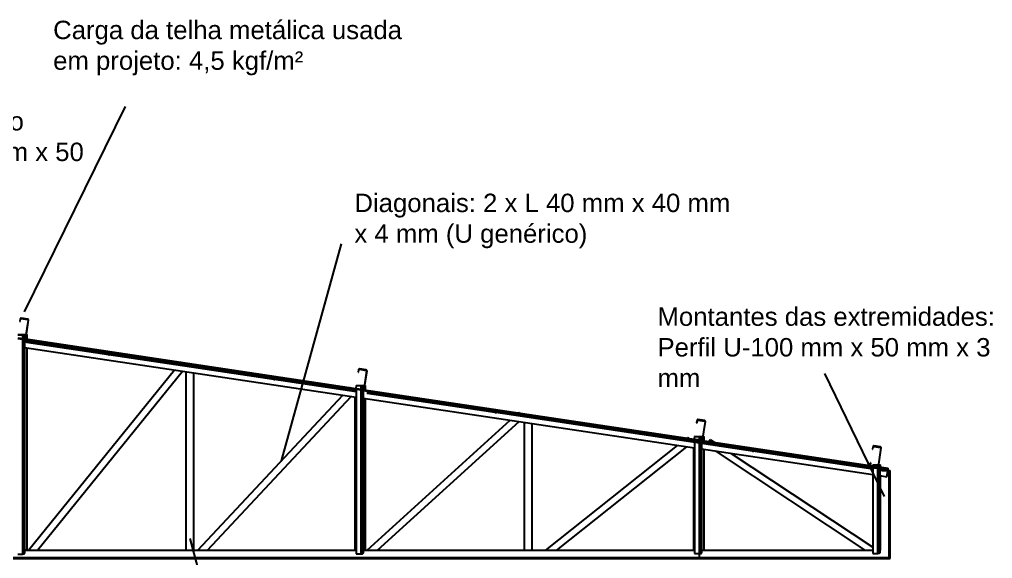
# Model space of a CAD drawing. Header units: millimetres. Extents: x 357 to 945, y 547 to 720.
# Drawn here: x 694.23 to 699.91, y 657.58 to 660.73 of the extents above; entities that cross this region are included whole.
import ezdxf

# ---------------------------------------------------------------- set-up
doc = ezdxf.new("R2010")
doc.units = ezdxf.units.MM
doc.layers.add('LCL-TEXTO4', color=4, linetype='Continuous')
doc.layers.add('PLANTA-VIS', color=7, linetype='Continuous')
doc.styles.add('ROMANS', font='arial.ttf')

msp = doc.modelspace()

# ---------------------------------------------------------------- linework, layer by layer
for p, q in [((694.84755, 660.22383), (694.25743, 659.02506)), ((696.10773, 659.42163), (695.75789, 658.15397)), ((699.27888, 657.94578), (698.92888, 658.66552)), ((695.40806, 657.0198), (695.22726, 657.70149))]:
    msp.add_line(p, q)
at = {"layer": 'PLANTA-VIS', "extrusion": (0, 1, 0)}
for p, q in [((694.23382, 658.98362), (694.23158, 658.96879)), ((694.23158, 658.96879), (694.23405, 658.96842)), ((694.23448, 658.98546), (694.23382, 658.98362)), ((694.23405, 658.96842), (694.23629, 658.98325)), ((694.23579, 658.9869), (694.23448, 658.98546)), ((694.23756, 658.98773), (694.23579, 658.9869)), ((694.23629, 658.98325), (694.23662, 658.98417)), ((694.23662, 658.98417), (694.23728, 658.98489)), ((694.23728, 658.98489), (694.23816, 658.9853)), ((694.23951, 658.98782), (694.23756, 658.98773)), ((694.23816, 658.9853), (694.23913, 658.98535)), ((694.23913, 658.98535), (694.27869, 658.97939)), ((694.27906, 658.98186), (694.23951, 658.98782)), ((694.28079, 658.97654), (694.2644, 658.86777)), ((694.26687, 658.8674), (694.28326, 658.97617)), ((694.27869, 658.97939), (694.27961, 658.97906)), ((694.2809, 658.9812), (694.27906, 658.98186)), ((694.27961, 658.97906), (694.28033, 658.9784)), ((694.28033, 658.9784), (694.28074, 658.97752)), ((694.28074, 658.97752), (694.28079, 658.97654)), ((694.28234, 658.97989), (694.2809, 658.9812)), ((694.28317, 658.97812), (694.28234, 658.97989)), ((694.28326, 658.97617), (694.28317, 658.97812)), ((694.22024, 658.89221), (694.24724, 658.89221)), ((694.24724, 658.89221), (694.25222, 658.89191)), ((694.24763, 658.89219), (694.24802, 658.89221)), ((694.24802, 658.89221), (694.26809, 658.89221)), ((694.24802, 658.89217), (694.24802, 658.89221)), ((694.25222, 658.89191), (694.25644, 658.89106)), ((694.25644, 658.89106), (694.25925, 658.88978)), ((694.27061, 658.89221), (694.27502, 658.89221)), ((694.27502, 658.86508), (694.27502, 658.89221)), ((694.22024, 658.8907), (694.24724, 658.8907)), ((694.22162, 658.86916), (694.26118, 658.8632)), ((694.26155, 658.86567), (694.222, 658.87163)), ((694.23574, 658.86956), (694.24724, 658.86956)), ((694.24576, 658.86805), (694.24724, 658.86805)), ((694.24724, 658.8907), (694.24724, 658.86956)), ((694.24724, 658.8907), (694.25031, 658.89051)), ((694.24724, 658.86956), (694.25031, 658.86975)), ((694.24724, 658.86805), (694.25222, 658.86835)), ((694.24724, 658.86805), (694.24724, 658.86783)), ((694.24724, 658.8653), (694.24724, 657.61055)), ((694.25031, 658.89051), (694.2529, 658.88999)), ((694.25031, 658.89051), (694.25031, 658.86975)), ((694.25031, 658.86975), (694.2529, 658.87027)), ((694.25222, 658.86835), (694.25644, 658.8692)), ((694.25222, 658.86835), (694.25222, 658.86708)), ((694.25222, 658.86455), (694.25222, 657.61085)), ((694.2529, 658.88999), (694.25464, 658.88921)), ((694.2529, 658.88999), (694.2529, 658.87027)), ((694.2529, 658.87027), (694.25464, 658.87105)), ((694.25464, 658.88921), (694.25524, 658.88828)), ((694.25464, 658.88921), (694.25464, 658.87105)), ((694.25464, 658.87105), (694.25524, 658.87198)), ((694.25524, 658.87198), (694.25524, 658.88828)), ((694.25644, 658.8692), (694.25925, 658.87048)), ((694.25644, 658.8692), (694.25644, 658.86644)), ((694.25644, 658.86392), (694.25644, 657.6117)), ((694.25925, 658.88978), (694.26024, 658.88828)), ((694.25925, 658.87048), (694.26024, 658.87198)), ((694.25925, 658.87048), (694.25925, 658.86602)), ((694.25925, 658.8635), (694.25925, 657.61298)), ((694.26024, 658.87198), (694.26024, 658.88828)), ((694.26024, 658.87198), (694.26024, 658.86587)), ((694.26024, 658.86729), (694.26395, 658.86674)), ((694.26024, 658.86683), (694.26359, 658.86633)), ((694.26024, 658.86335), (694.26024, 657.61448)), ((694.26024, 658.86123), (696.19524, 658.57098)), ((694.26118, 658.8632), (694.26313, 658.86329)), ((694.26253, 658.86572), (694.26155, 658.86567)), ((694.26222, 658.86325), (696.19524, 658.5733)), ((694.26341, 658.86613), (694.26253, 658.86572)), ((694.26313, 658.86329), (694.26489, 658.86412)), ((694.26406, 658.86686), (694.26341, 658.86613)), ((694.2644, 658.86777), (694.26406, 658.86686)), ((694.26489, 658.86412), (694.26621, 658.86556)), ((694.26545, 658.86473), (696.19302, 658.5756)), ((694.26621, 658.86556), (694.26687, 658.8674)), ((694.26634, 658.86592), (696.19251, 658.57699)), ((694.2665, 658.86635), (696.19249, 658.57746)), ((694.74763, 658.7795), (694.26793, 658.85145)), ((694.74768, 658.7801), (694.26797, 658.85205)), ((694.74768, 658.7789), (694.26797, 658.85086)), ((694.7478, 658.78068), (694.2681, 658.85264)), ((694.7478, 658.77831), (694.2681, 658.85026)), ((694.74801, 658.78124), (694.26831, 658.8532)), ((694.74801, 658.77773), (694.26831, 658.84969)), ((694.7483, 658.78178), (694.26859, 658.85373)), ((694.7483, 658.77718), (694.26859, 658.84913)), ((694.74866, 658.78227), (694.26895, 658.85423)), ((694.74866, 658.77666), (694.26895, 658.84862)), ((694.74908, 658.78272), (694.26938, 658.85468)), ((694.74908, 658.77619), (694.26938, 658.84814)), ((694.74957, 658.78312), (694.26987, 658.85507)), ((694.74957, 658.77576), (694.26987, 658.84772)), ((694.75012, 658.78345), (694.27041, 658.85541)), ((694.75012, 658.77539), (694.27041, 658.84735)), ((694.75071, 658.78372), (694.271, 658.85568)), ((694.75071, 658.77508), (694.271, 658.84704)), ((694.75133, 658.78392), (694.27163, 658.85588)), ((694.75133, 658.77484), (694.27163, 658.8468)), ((694.75198, 658.78405), (694.27228, 658.85601)), ((694.75198, 658.77467), (694.27228, 658.84663)), ((694.75265, 658.78411), (694.27295, 658.85606)), ((694.75332, 658.78409), (694.27362, 658.85604)), ((694.75399, 658.78399), (694.27429, 658.85595)), ((694.26024, 658.81673), (696.19524, 658.52648)), ((694.27502, 657.63471), (694.27502, 658.81451)), ((694.74768, 658.7801), (694.74763, 658.7795)), ((694.74763, 658.7795), (694.74768, 658.7789)), ((694.7478, 658.78068), (694.74768, 658.7801)), ((694.74768, 658.7789), (694.7478, 658.77831)), ((694.74801, 658.78124), (694.7478, 658.78068)), ((694.7478, 658.77831), (694.74801, 658.77773)), ((694.7483, 658.78178), (694.74801, 658.78124)), ((694.74801, 658.77773), (694.7483, 658.77718)), ((694.74866, 658.78227), (694.7483, 658.78178)), ((694.74908, 658.78272), (694.74866, 658.78227)), ((694.74957, 658.78312), (694.74908, 658.78272)), ((694.75012, 658.78345), (694.74957, 658.78312)), ((694.75071, 658.78372), (694.75012, 658.78345)), ((694.75133, 658.78392), (694.75071, 658.78372)), ((694.75198, 658.78405), (694.75133, 658.78392)), ((694.75265, 658.78411), (694.75198, 658.78405)), ((694.75332, 658.78409), (694.75265, 658.78411)), ((694.75399, 658.78399), (694.75332, 658.78409)), ((694.75464, 658.78382), (694.75399, 658.78399)), ((695.23614, 658.71167), (694.75399, 658.78399)), ((694.75526, 658.78358), (694.75464, 658.78382)), ((695.23584, 658.71164), (694.75464, 658.78382)), ((694.75585, 658.78327), (694.75526, 658.78358)), ((695.23582, 658.7115), (694.75526, 658.78358)), ((694.7564, 658.7829), (694.75585, 658.78327)), ((695.23578, 658.71128), (694.75585, 658.78327)), ((694.75689, 658.78248), (694.7564, 658.7829)), ((695.23574, 658.711), (694.7564, 658.7829)), ((694.75732, 658.782), (694.75689, 658.78248)), ((695.23568, 658.71066), (694.75689, 658.78248)), ((694.75768, 658.78149), (694.75732, 658.782)), ((695.23562, 658.71026), (694.75732, 658.782)), ((694.75796, 658.78093), (694.75768, 658.78149)), ((695.23556, 658.7098), (694.75768, 658.78149)), ((694.75768, 658.77689), (694.75796, 658.77742)), ((694.75817, 658.78036), (694.75796, 658.78093)), ((695.23548, 658.70931), (694.75796, 658.78093)), ((694.75796, 658.77742), (694.75817, 658.77798)), ((695.23497, 658.70587), (694.75796, 658.77742)), ((694.7583, 658.77976), (694.75817, 658.78036)), ((695.2354, 658.70877), (694.75817, 658.78036)), ((694.75817, 658.77798), (694.7583, 658.77857)), ((695.23505, 658.70645), (694.75817, 658.77798)), ((694.75834, 658.77916), (694.7583, 658.77976)), ((695.23532, 658.70821), (694.7583, 658.77976)), ((694.7583, 658.77857), (694.75834, 658.77916)), ((695.23514, 658.70704), (694.7583, 658.77857)), ((695.23523, 658.70763), (694.75834, 658.77916)), ((694.7483, 658.77718), (694.74866, 658.77666)), ((694.74866, 658.77666), (694.74908, 658.77619)), ((694.74908, 658.77619), (694.74957, 658.77576)), ((694.74957, 658.77576), (694.75012, 658.77539)), ((694.75012, 658.77539), (694.75071, 658.77508)), ((694.75071, 658.77508), (694.75133, 658.77484)), ((694.75133, 658.77484), (694.75198, 658.77467)), ((695.23413, 658.70235), (694.75198, 658.77467)), ((694.75198, 658.77467), (694.75265, 658.77458)), ((695.23445, 658.70231), (694.75265, 658.77458)), ((694.75265, 658.77458), (694.75332, 658.77456)), ((694.75332, 658.77456), (694.75399, 658.77461)), ((695.23445, 658.70239), (694.75332, 658.77456)), ((694.75399, 658.77461), (694.75464, 658.77474)), ((695.23447, 658.70254), (694.75399, 658.77461)), ((694.75464, 658.77474), (694.75526, 658.77494)), ((695.2345, 658.70276), (694.75464, 658.77474)), ((694.75526, 658.77494), (694.75585, 658.77521)), ((695.23454, 658.70305), (694.75526, 658.77494)), ((694.75585, 658.77521), (694.7564, 658.77555)), ((695.2346, 658.7034), (694.75585, 658.77521)), ((694.7564, 658.77555), (694.75689, 658.77594)), ((695.23466, 658.70381), (694.7564, 658.77555)), ((694.75689, 658.77594), (694.75732, 658.77639)), ((695.23473, 658.70427), (694.75689, 658.77594)), ((694.75732, 658.77639), (694.75768, 658.77689)), ((695.2348, 658.70477), (694.75732, 658.77639)), ((695.23488, 658.70531), (694.75768, 658.77689)), ((695.17174, 658.73057), (695.17225, 658.7312)), ((695.17225, 658.7312), (695.17334, 658.73033)), ((695.17225, 658.7312), (695.17334, 658.73033)), ((694.28397, 657.63374), (695.13524, 658.68548)), ((694.33544, 657.63374), (695.18114, 658.6786)), ((695.20243, 657.63374), (695.20243, 658.6754)), ((695.71628, 658.63003), (695.23413, 658.70235)), ((695.71563, 658.6302), (695.23442, 658.70238)), ((695.715, 658.63044), (695.23445, 658.70252)), ((695.71441, 658.63075), (695.23449, 658.70274)), ((695.71387, 658.63112), (695.23453, 658.70302)), ((695.71338, 658.63154), (695.23458, 658.70336)), ((695.71295, 658.63202), (695.23464, 658.70376)), ((695.71259, 658.63253), (695.23471, 658.70422)), ((695.71231, 658.63309), (695.23479, 658.70471)), ((695.7121, 658.63366), (695.23487, 658.70525)), ((695.71197, 658.63426), (695.23495, 658.70581)), ((695.71193, 658.63485), (695.23504, 658.70639)), ((695.71197, 658.63545), (695.23513, 658.70698)), ((695.7121, 658.63604), (695.23522, 658.70757)), ((695.71231, 658.6366), (695.2353, 658.70815)), ((695.71259, 658.63713), (695.23539, 658.70871)), ((695.71295, 658.63763), (695.23547, 658.70925)), ((695.71338, 658.63808), (695.23554, 658.70975)), ((695.71387, 658.63847), (695.23561, 658.71021)), ((695.71441, 658.63881), (695.23567, 658.71062)), ((695.715, 658.63908), (695.23572, 658.71097)), ((695.71563, 658.63928), (695.23577, 658.71126)), ((695.71628, 658.63941), (695.2358, 658.71148)), ((695.71762, 658.63944), (695.23582, 658.71171)), ((695.71695, 658.63946), (695.23582, 658.71163)), ((695.71829, 658.63935), (695.23614, 658.71167)), ((695.24743, 657.63374), (695.24743, 658.66865)), ((696.20882, 658.68737), (696.20658, 658.67254)), ((696.20658, 658.67254), (696.20905, 658.67217)), ((696.20948, 658.68921), (696.20882, 658.68737)), ((696.20905, 658.67217), (696.21129, 658.687)), ((696.21079, 658.69065), (696.20948, 658.68921)), ((696.21256, 658.69148), (696.21079, 658.69065)), ((696.21129, 658.687), (696.21162, 658.68792)), ((696.21162, 658.68792), (696.21228, 658.68864)), ((696.21228, 658.68864), (696.21316, 658.68905)), ((696.21451, 658.69157), (696.21256, 658.69148)), ((696.21316, 658.68905), (696.21413, 658.6891)), ((696.21413, 658.6891), (696.25369, 658.68314)), ((696.25406, 658.68561), (696.21451, 658.69157)), ((696.25579, 658.68029), (696.2394, 658.57152)), ((696.24187, 658.57115), (696.25826, 658.67992)), ((696.25369, 658.68314), (696.25461, 658.68281)), ((696.2559, 658.68495), (696.25406, 658.68561)), ((696.25461, 658.68281), (696.25533, 658.68215)), ((696.25533, 658.68215), (696.25574, 658.68127)), ((696.25574, 658.68127), (696.25579, 658.68029)), ((696.25734, 658.68364), (696.2559, 658.68495)), ((696.25817, 658.68187), (696.25734, 658.68364)), ((696.25826, 658.67992), (696.25817, 658.68187)), ((695.71197, 658.63545), (695.71193, 658.63485)), ((695.71193, 658.63485), (695.71197, 658.63426)), ((695.7121, 658.63604), (695.71197, 658.63545)), ((695.71197, 658.63426), (695.7121, 658.63366)), ((695.71231, 658.6366), (695.7121, 658.63604)), ((695.7121, 658.63366), (695.71231, 658.63309)), ((695.71259, 658.63713), (695.71231, 658.6366)), ((695.71231, 658.63309), (695.71259, 658.63253)), ((695.71295, 658.63763), (695.71259, 658.63713)), ((695.71259, 658.63253), (695.71295, 658.63202)), ((695.71338, 658.63808), (695.71295, 658.63763)), ((695.71295, 658.63202), (695.71338, 658.63154)), ((695.71387, 658.63847), (695.71338, 658.63808)), ((695.71338, 658.63154), (695.71387, 658.63112)), ((695.71441, 658.63881), (695.71387, 658.63847)), ((695.71387, 658.63112), (695.71441, 658.63075)), ((695.715, 658.63908), (695.71441, 658.63881)), ((695.71441, 658.63075), (695.715, 658.63044)), ((695.71563, 658.63928), (695.715, 658.63908)), ((695.715, 658.63044), (695.71563, 658.6302)), ((695.71628, 658.63941), (695.71563, 658.63928)), ((695.71563, 658.6302), (695.71628, 658.63003)), ((695.71695, 658.63946), (695.71628, 658.63941)), ((695.71628, 658.63003), (695.71695, 658.62993)), ((696.19524, 658.55819), (695.71628, 658.63003)), ((695.71762, 658.63944), (695.71695, 658.63946)), ((695.71695, 658.62993), (695.71762, 658.62991)), ((696.19524, 658.55819), (695.71695, 658.62993)), ((695.71829, 658.63935), (695.71762, 658.63944)), ((695.71762, 658.62991), (695.71829, 658.62997)), ((696.19524, 658.55827), (695.71762, 658.62991)), ((695.71894, 658.63918), (695.71829, 658.63935)), ((696.19524, 658.5678), (695.71829, 658.63935)), ((695.71829, 658.62997), (695.71894, 658.6301)), ((696.19524, 658.55842), (695.71829, 658.62997)), ((695.71956, 658.63894), (695.71894, 658.63918)), ((696.19524, 658.56773), (695.71894, 658.63918)), ((695.71894, 658.6301), (695.71956, 658.6303)), ((696.19524, 658.55865), (695.71894, 658.6301)), ((695.72015, 658.63863), (695.71956, 658.63894)), ((696.19524, 658.56758), (695.71956, 658.63894)), ((695.71956, 658.6303), (695.72015, 658.63057)), ((696.19524, 658.55894), (695.71956, 658.6303)), ((695.72069, 658.63826), (695.72015, 658.63863)), ((696.19524, 658.56736), (695.72015, 658.63863)), ((695.72015, 658.63057), (695.72069, 658.6309)), ((696.19524, 658.5593), (695.72015, 658.63057)), ((695.72118, 658.63783), (695.72069, 658.63826)), ((696.19524, 658.56708), (695.72069, 658.63826)), ((695.72069, 658.6309), (695.72118, 658.6313)), ((696.19524, 658.55972), (695.72069, 658.6309)), ((695.72161, 658.63736), (695.72118, 658.63783)), ((696.19524, 658.56672), (695.72118, 658.63783)), ((695.72118, 658.6313), (695.72161, 658.63175)), ((696.19524, 658.56019), (695.72118, 658.6313)), ((695.72197, 658.63684), (695.72161, 658.63736)), ((696.19524, 658.56631), (695.72161, 658.63736)), ((695.72161, 658.63175), (695.72197, 658.63224)), ((696.19524, 658.5607), (695.72161, 658.63175)), ((695.72226, 658.63629), (695.72197, 658.63684)), ((696.19524, 658.56585), (695.72197, 658.63684)), ((695.72197, 658.63224), (695.72226, 658.63277)), ((696.19524, 658.56125), (695.72197, 658.63224)), ((695.72247, 658.63571), (695.72226, 658.63629)), ((696.19524, 658.56534), (695.72226, 658.63629)), ((695.72226, 658.63277), (695.72247, 658.63334)), ((696.19524, 658.56183), (695.72226, 658.63277)), ((695.72259, 658.63512), (695.72247, 658.63571)), ((696.19524, 658.5648), (695.72247, 658.63571)), ((695.72247, 658.63334), (695.72259, 658.63392)), ((696.19524, 658.56242), (695.72247, 658.63334)), ((695.72263, 658.63452), (695.72259, 658.63512)), ((696.19524, 658.56422), (695.72259, 658.63512)), ((695.72259, 658.63392), (695.72263, 658.63452)), ((696.19524, 658.56303), (695.72259, 658.63392)), ((696.19524, 658.56363), (695.72263, 658.63452)), ((696.15831, 658.58258), (696.16032, 658.58473)), ((696.16032, 658.58473), (696.16345, 658.58181)), ((696.16032, 658.58473), (696.16345, 658.58181)), ((696.19466, 658.59343), (696.19243, 658.5786)), ((696.19243, 658.5786), (696.19252, 658.57665)), ((696.19252, 658.57665), (696.19335, 658.57489)), ((696.19335, 658.57489), (696.19479, 658.57357)), ((696.19713, 658.59306), (696.19466, 658.59343)), ((696.19479, 658.57357), (696.19662, 658.57291)), ((696.1949, 658.57823), (696.19713, 658.59306)), ((696.19494, 658.57725), (696.1949, 658.57823)), ((696.19536, 658.57637), (696.19494, 658.57725)), ((696.19503, 658.57707), (696.19524, 658.57704)), ((696.19524, 658.59379), (696.19524, 658.59521)), ((696.19524, 658.59521), (696.22224, 658.59521)), ((696.19524, 658.59379), (696.22224, 658.59379)), ((696.19524, 658.59379), (696.19524, 658.59335)), ((696.19524, 658.5805), (696.19524, 658.57663)), ((696.19524, 658.57255), (696.19524, 658.57341)), ((696.19524, 658.57255), (696.19901, 658.57255)), ((696.19524, 658.57255), (696.19524, 657.6113)), ((696.19608, 658.57571), (696.19536, 658.57637)), ((696.197, 658.57538), (696.19608, 658.57571)), ((696.19662, 658.57291), (696.23618, 658.56695)), ((696.23655, 658.56942), (696.197, 658.57538)), ((696.20636, 658.57397), (696.22224, 658.57397)), ((696.21578, 658.57255), (696.22224, 658.57255)), ((696.22224, 658.59521), (696.22722, 658.59493)), ((696.22224, 658.59379), (696.22224, 658.57397)), ((696.22224, 658.59379), (696.22531, 658.59362)), ((696.22224, 658.57397), (696.22531, 658.57414)), ((696.22224, 658.57255), (696.22722, 658.57283)), ((696.22224, 658.57255), (696.22224, 658.57158)), ((696.22224, 658.56905), (696.22224, 657.6113)), ((696.22263, 658.59519), (696.22302, 658.59521)), ((696.22302, 658.59521), (696.24297, 658.59521)), ((696.22302, 658.59517), (696.22302, 658.59521)), ((696.22531, 658.59362), (696.2279, 658.59313)), ((696.22531, 658.59362), (696.22531, 658.57414)), ((696.22531, 658.57414), (696.2279, 658.57463)), ((696.22722, 658.59493), (696.23144, 658.59413)), ((696.22722, 658.57283), (696.23144, 658.57363)), ((696.22722, 658.57283), (696.22722, 658.57083)), ((696.22722, 658.5683), (696.22722, 657.61158)), ((696.2279, 658.59313), (696.22964, 658.59239)), ((696.2279, 658.59313), (696.2279, 658.57463)), ((696.2279, 658.57463), (696.22964, 658.57537)), ((696.22964, 658.59239), (696.23024, 658.59153)), ((696.22964, 658.59239), (696.22964, 658.57537)), ((696.22964, 658.57537), (696.23024, 658.57623)), ((696.23024, 658.57623), (696.23024, 658.59153)), ((696.23144, 658.59413), (696.23425, 658.59294)), ((696.23144, 658.57363), (696.23425, 658.57482)), ((696.23144, 658.57363), (696.23144, 658.57019)), ((696.23144, 658.56767), (696.23144, 657.61238)), ((696.23425, 658.59294), (696.23524, 658.59153)), ((696.23425, 658.57482), (696.23524, 658.57623)), ((696.23425, 658.57482), (696.23425, 658.56977)), ((696.23425, 658.56725), (696.23425, 657.61357)), ((696.23524, 658.57623), (696.23524, 658.59153)), ((696.23524, 658.57623), (696.23524, 658.56962)), ((696.23524, 658.57104), (696.23895, 658.57049)), ((696.23524, 658.57058), (696.23859, 658.57008)), ((696.23524, 658.5671), (696.23524, 657.61498)), ((696.23524, 658.56498), (698.17024, 658.27473)), ((696.23618, 658.56695), (696.23813, 658.56704)), ((696.23753, 658.56947), (696.23655, 658.56942)), ((696.23722, 658.567), (698.17024, 658.27705)), ((696.23841, 658.56988), (696.23753, 658.56947)), ((696.23813, 658.56704), (696.23989, 658.56787)), ((696.23906, 658.57061), (696.23841, 658.56988)), ((696.2394, 658.57152), (696.23906, 658.57061)), ((696.23989, 658.56787), (696.24121, 658.56931)), ((696.24045, 658.56848), (698.16802, 658.27935)), ((696.24121, 658.56931), (696.24187, 658.57115)), ((696.24134, 658.56967), (698.16751, 658.28074)), ((696.2415, 658.5701), (698.16749, 658.28121)), ((696.2455, 658.59521), (696.25002, 658.59521)), ((696.25002, 658.56883), (696.25002, 658.59521)), ((697.00335, 658.44122), (696.25647, 658.55325)), ((697.0034, 658.44182), (696.25652, 658.55385)), ((697.0034, 658.44062), (696.25652, 658.55265)), ((697.00354, 658.4424), (696.25666, 658.55443)), ((697.00354, 658.44002), (696.25666, 658.55205)), ((697.00378, 658.44295), (696.2569, 658.55499)), ((697.00378, 658.43943), (696.2569, 658.55146)), ((697.00411, 658.44348), (696.25723, 658.55551)), ((697.00411, 658.43887), (696.25723, 658.5509)), ((697.00452, 658.44396), (696.25764, 658.55599)), ((697.00452, 658.43834), (696.25764, 658.55037)), ((697.005, 658.4444), (696.25812, 658.55643)), ((697.00556, 658.44478), (696.25868, 658.55681)), ((697.00618, 658.44509), (696.2593, 658.55712)), ((697.00685, 658.44534), (696.25997, 658.55737)), ((697.00756, 658.44552), (696.26068, 658.55755)), ((697.00831, 658.44563), (696.26143, 658.55766)), ((697.00906, 658.44566), (696.26219, 658.55769)), ((697.00983, 658.44561), (696.26295, 658.55765)), ((695.27187, 657.63374), (696.11688, 658.53823)), ((695.32662, 657.63374), (696.1649, 658.53103)), ((696.18993, 657.63374), (696.18993, 658.52728)), ((696.23524, 658.52048), (698.17024, 658.23023)), ((696.25002, 657.63396), (696.25002, 658.51826)), ((697.005, 658.43785), (696.25812, 658.54988)), ((697.00556, 658.4374), (696.25868, 658.54944)), ((697.00618, 658.43701), (696.2593, 658.54905)), ((697.00685, 658.43669), (696.25997, 658.54872)), ((697.00756, 658.43642), (696.26068, 658.54846)), ((697.00831, 658.43623), (696.26143, 658.54826)), ((697.00906, 658.43611), (696.26219, 658.54814)), ((697.0034, 658.44182), (697.00335, 658.44122)), ((697.00335, 658.44122), (697.0034, 658.44062)), ((697.00354, 658.4424), (697.0034, 658.44182)), ((697.0034, 658.44062), (697.00354, 658.44002)), ((697.00378, 658.44295), (697.00354, 658.4424)), ((697.00354, 658.44002), (697.00378, 658.43943)), ((697.00411, 658.44348), (697.00378, 658.44295)), ((697.00378, 658.43943), (697.00411, 658.43887)), ((697.00452, 658.44396), (697.00411, 658.44348)), ((697.00411, 658.43887), (697.00452, 658.43834)), ((697.005, 658.4444), (697.00452, 658.44396)), ((697.00452, 658.43834), (697.005, 658.43785)), ((697.00556, 658.44478), (697.005, 658.4444)), ((697.005, 658.43785), (697.00556, 658.4374)), ((697.00618, 658.44509), (697.00556, 658.44478)), ((697.00556, 658.4374), (697.00618, 658.43701)), ((697.00685, 658.44534), (697.00618, 658.44509)), ((697.00618, 658.43701), (697.00685, 658.43669)), ((697.00756, 658.44552), (697.00685, 658.44534)), ((697.00685, 658.43669), (697.00756, 658.43642)), ((697.00831, 658.44563), (697.00756, 658.44552)), ((697.00906, 658.44566), (697.00831, 658.44563)), ((697.00983, 658.44561), (697.00906, 658.44566)), ((697.01059, 658.44549), (697.00983, 658.44561)), ((697.76052, 658.33301), (697.00983, 658.44561)), ((697.01133, 658.4453), (697.01059, 658.44549)), ((697.76087, 658.33295), (697.01059, 658.44549)), ((697.01204, 658.44504), (697.01133, 658.4453)), ((697.76084, 658.33288), (697.01133, 658.4453)), ((697.01271, 658.44471), (697.01204, 658.44504)), ((697.76081, 658.33272), (697.01204, 658.44504)), ((697.01204, 658.43638), (697.01271, 658.43663)), ((697.01333, 658.44432), (697.01271, 658.44471)), ((697.76078, 658.3325), (697.01271, 658.44471)), ((697.01271, 658.43663), (697.01333, 658.43695)), ((697.75959, 658.3246), (697.01271, 658.43663)), ((697.01389, 658.44388), (697.01333, 658.44432)), ((697.76073, 658.33221), (697.01333, 658.44432)), ((697.01333, 658.43695), (697.01389, 658.43733)), ((697.75965, 658.325), (697.01333, 658.43695)), ((697.01438, 658.44339), (697.01389, 658.44388)), ((697.76068, 658.33186), (697.01389, 658.44388)), ((697.01389, 658.43733), (697.01438, 658.43776)), ((697.75972, 658.32545), (697.01389, 658.43733)), ((697.01479, 658.44286), (697.01438, 658.44339)), ((697.76062, 658.33145), (697.01438, 658.44339)), ((697.01438, 658.43776), (697.01479, 658.43825)), ((697.75979, 658.32595), (697.01438, 658.43776)), ((697.01511, 658.44229), (697.01479, 658.44286)), ((697.76055, 658.33099), (697.01479, 658.44286)), ((697.01479, 658.43825), (697.01511, 658.43877)), ((697.75987, 658.32648), (697.01479, 658.43825)), ((697.01535, 658.44171), (697.01511, 658.44229)), ((697.76047, 658.33049), (697.01511, 658.44229)), ((697.01511, 658.43877), (697.01535, 658.43933)), ((697.75996, 658.32704), (697.01511, 658.43877)), ((697.01549, 658.44111), (697.01535, 658.44171)), ((697.76039, 658.32995), (697.01535, 658.44171)), ((697.01535, 658.43933), (697.01549, 658.43991)), ((697.76004, 658.32762), (697.01535, 658.43933)), ((697.01554, 658.44051), (697.01549, 658.44111)), ((697.76031, 658.32939), (697.01549, 658.44111)), ((697.01549, 658.43991), (697.01554, 658.44051)), ((697.76013, 658.32821), (697.01549, 658.43991)), ((697.76022, 658.32881), (697.01554, 658.44051)), ((697.14214, 658.43501), (697.14626, 658.43875)), ((697.14626, 658.43875), (697.15085, 658.4337)), ((697.14626, 658.43875), (697.15085, 658.4337)), ((696.25964, 657.63374), (697.09434, 658.39161)), ((696.31914, 657.63374), (697.1454, 658.38396)), ((697.00756, 658.43642), (697.00831, 658.43623)), ((697.00831, 658.43623), (697.00906, 658.43611)), ((697.75975, 658.32351), (697.00906, 658.43611)), ((697.00906, 658.43611), (697.00983, 658.43607)), ((697.00983, 658.43607), (697.01059, 658.4361)), ((697.75946, 658.32362), (697.00983, 658.43607)), ((697.01059, 658.4361), (697.01133, 658.4362)), ((697.75947, 658.32377), (697.01059, 658.4361)), ((697.01133, 658.4362), (697.01204, 658.43638)), ((697.7595, 658.32398), (697.01133, 658.4362)), ((697.75954, 658.32426), (697.01204, 658.43638)), ((698.18382, 658.39112), (698.18158, 658.37629)), ((698.18448, 658.39296), (698.18382, 658.39112)), ((698.18405, 658.37592), (698.18629, 658.39075)), ((698.18579, 658.3944), (698.18448, 658.39296)), ((698.18756, 658.39523), (698.18579, 658.3944)), ((698.18629, 658.39075), (698.18662, 658.39167)), ((698.18662, 658.39167), (698.18728, 658.39239)), ((698.18728, 658.39239), (698.18816, 658.3928)), ((698.18951, 658.39532), (698.18756, 658.39523)), ((698.18816, 658.3928), (698.18913, 658.39285)), ((698.18913, 658.39285), (698.22869, 658.38689)), ((698.22906, 658.38936), (698.18951, 658.39532)), ((698.23079, 658.38404), (698.2144, 658.27527)), ((698.21687, 658.2749), (698.23326, 658.38367)), ((698.22869, 658.38689), (698.22961, 658.38656)), ((698.2309, 658.3887), (698.22906, 658.38936)), ((698.22961, 658.38656), (698.23033, 658.3859)), ((698.23033, 658.3859), (698.23074, 658.38502)), ((698.23074, 658.38502), (698.23079, 658.38404)), ((698.23234, 658.38739), (698.2309, 658.3887)), ((698.23317, 658.38562), (698.23234, 658.38739)), ((698.23326, 658.38367), (698.23317, 658.38562)), ((697.17743, 657.63374), (697.17743, 658.37915)), ((697.22243, 657.63374), (697.22243, 658.3724)), ((698.50968, 658.21102), (697.7594, 658.32357)), ((698.50894, 658.21122), (697.75943, 658.32364)), ((698.50823, 658.21148), (697.75946, 658.3238)), ((698.50755, 658.21181), (697.75949, 658.32402)), ((698.50694, 658.2122), (697.75954, 658.32431)), ((698.50638, 658.21264), (697.75959, 658.32466)), ((698.50589, 658.21313), (697.75965, 658.32507)), ((698.50548, 658.21366), (697.75972, 658.32553)), ((698.51044, 658.21091), (697.75975, 658.32351)), ((698.50515, 658.21423), (697.7598, 658.32603)), ((698.50492, 658.21481), (697.75988, 658.32657)), ((698.50477, 658.21541), (697.75996, 658.32713)), ((698.50473, 658.21601), (697.76005, 658.32771)), ((698.50477, 658.21661), (697.76014, 658.3283)), ((698.50492, 658.21719), (697.76023, 658.32889)), ((698.50515, 658.21775), (697.76031, 658.32947)), ((698.50548, 658.21827), (697.7604, 658.33004)), ((698.50589, 658.21876), (697.76048, 658.33057)), ((698.5112, 658.22041), (697.76052, 658.33301)), ((698.50638, 658.21919), (697.76055, 658.33106)), ((698.50694, 658.21957), (697.76062, 658.33152)), ((698.50755, 658.21989), (697.76068, 658.33192)), ((698.50823, 658.22014), (697.76073, 658.33226)), ((698.50894, 658.22032), (697.76077, 658.33254)), ((698.50968, 658.22042), (697.7608, 658.33275)), ((698.51044, 658.22045), (697.76081, 658.3329)), ((698.18158, 658.37629), (698.18405, 658.37592)), ((698.12428, 658.28769), (698.13041, 658.29256)), ((698.13041, 658.29256), (698.13565, 658.28598)), ((698.16966, 658.29718), (698.16743, 658.28235)), ((698.16743, 658.28235), (698.16752, 658.2804)), ((698.16752, 658.2804), (698.16835, 658.27864)), ((698.16835, 658.27864), (698.16979, 658.27732)), ((698.17213, 658.29681), (698.16966, 658.29718)), ((698.16979, 658.27732), (698.17162, 658.27666)), ((698.1699, 658.28198), (698.17213, 658.29681)), ((698.16994, 658.281), (698.1699, 658.28198)), ((698.17036, 658.28012), (698.16994, 658.281)), ((698.17003, 658.28082), (698.17024, 658.28079)), ((698.17024, 658.2971), (698.17024, 658.29751)), ((698.17024, 658.29751), (698.19724, 658.29751)), ((698.17024, 658.28425), (698.17024, 658.28038)), ((698.17024, 658.27716), (698.17024, 658.27155)), ((698.17108, 658.27946), (698.17036, 658.28012)), ((698.172, 658.27913), (698.17108, 658.27946)), ((698.17162, 658.27666), (698.21118, 658.2707)), ((698.21155, 658.27317), (698.172, 658.27913)), ((698.17205, 658.29627), (698.19724, 658.29627)), ((698.17293, 658.27899), (698.19724, 658.27899)), ((698.18116, 658.27775), (698.19724, 658.27775)), ((698.19724, 658.29751), (698.20222, 658.29727)), ((698.19724, 658.29627), (698.19724, 658.27899)), ((698.19724, 658.29627), (698.20031, 658.29612)), ((698.19724, 658.27899), (698.20031, 658.27914)), ((698.19724, 658.27775), (698.20222, 658.27799)), ((698.19724, 658.27775), (698.19724, 658.27533)), ((698.19724, 658.2728), (698.19724, 658.2675)), ((698.19763, 658.2975), (698.19802, 658.29751)), ((698.19802, 658.29751), (698.21776, 658.29751)), ((698.19802, 658.29748), (698.19802, 658.29751)), ((698.20031, 658.29612), (698.2029, 658.2957)), ((698.20031, 658.29612), (698.20031, 658.27914)), ((698.20031, 658.27914), (698.2029, 658.27956)), ((698.20222, 658.29727), (698.20644, 658.29657)), ((698.20222, 658.27799), (698.20644, 658.27869)), ((698.20222, 658.27799), (698.20222, 658.27458)), ((698.20222, 658.27205), (698.20222, 658.26676)), ((698.2029, 658.2957), (698.20464, 658.29505)), ((698.2029, 658.2957), (698.2029, 658.27956)), ((698.2029, 658.27956), (698.20464, 658.28021)), ((698.20464, 658.29505), (698.20524, 658.2943)), ((698.20464, 658.29505), (698.20464, 658.28021)), ((698.20464, 658.28021), (698.20524, 658.28096)), ((698.20524, 658.28096), (698.20524, 658.2943)), ((698.20644, 658.29657), (698.20925, 658.29553)), ((698.20644, 658.27869), (698.20925, 658.27973)), ((698.20644, 658.27869), (698.20644, 658.27394)), ((698.20644, 658.27142), (698.20644, 658.26612)), ((698.20925, 658.29553), (698.21024, 658.2943)), ((698.20925, 658.27973), (698.21024, 658.28096)), ((698.20925, 658.27973), (698.20925, 658.27352)), ((698.20925, 658.271), (698.20925, 658.2657)), ((698.21024, 658.28096), (698.21024, 658.2943)), ((698.21024, 658.28096), (698.21024, 658.27337)), ((698.21024, 658.27479), (698.21395, 658.27424)), ((698.21024, 658.27433), (698.21359, 658.27383)), ((698.21024, 658.27085), (698.21024, 658.26555)), ((698.21024, 658.26873), (699.21024, 658.11873)), ((698.21118, 658.2707), (698.21313, 658.27079)), ((698.21253, 658.27322), (698.21155, 658.27317)), ((698.21222, 658.27075), (699.19652, 658.12311)), ((698.21341, 658.27363), (698.21253, 658.27322)), ((698.21313, 658.27079), (698.21489, 658.27162)), ((698.21406, 658.27436), (698.21341, 658.27363)), ((698.2144, 658.27527), (698.21406, 658.27436)), ((698.21489, 658.27162), (698.21621, 658.27306)), ((698.21545, 658.27223), (699.19383, 658.12548)), ((698.21621, 658.27306), (698.21687, 658.2749)), ((698.21634, 658.27342), (699.19332, 658.12687)), ((698.2165, 658.27385), (699.1933, 658.12733)), ((698.22028, 658.29751), (698.22502, 658.29751)), ((698.22502, 658.27258), (698.22502, 658.29751)), ((698.25242, 658.26847), (698.25986, 658.2797)), ((698.25243, 658.26846), (698.25986, 658.2797)), ((698.25986, 658.2797), (698.28401, 658.26373)), ((697.30264, 657.63374), (698.07083, 658.24514)), ((697.36685, 657.63374), (698.12488, 658.23703)), ((698.16493, 657.63374), (698.16493, 658.23103)), ((698.17024, 658.26193), (698.17024, 657.61275)), ((698.19724, 658.25788), (698.19724, 657.61275)), ((698.20222, 658.25714), (698.20222, 657.61299)), ((698.20644, 658.2565), (698.20644, 657.61369)), ((698.20925, 658.25608), (698.20925, 657.61473)), ((698.21024, 658.25593), (698.21024, 657.61596)), ((698.21024, 658.22423), (699.21024, 658.07423)), ((698.22502, 657.63374), (698.22502, 658.22201)), ((698.28908, 658.2124), (699.16352, 657.63374)), ((698.50477, 658.21661), (698.50473, 658.21601)), ((698.50473, 658.21601), (698.50477, 658.21541)), ((698.50492, 658.21719), (698.50477, 658.21661)), ((698.50477, 658.21541), (698.50492, 658.21481)), ((698.50515, 658.21775), (698.50492, 658.21719)), ((698.50492, 658.21481), (698.50515, 658.21423)), ((698.50548, 658.21827), (698.50515, 658.21775)), ((698.50515, 658.21423), (698.50548, 658.21366)), ((698.50589, 658.21876), (698.50548, 658.21827)), ((698.50548, 658.21366), (698.50589, 658.21313)), ((698.50638, 658.21919), (698.50589, 658.21876)), ((698.50589, 658.21313), (698.50638, 658.21264)), ((698.50694, 658.21957), (698.50638, 658.21919)), ((698.50638, 658.21264), (698.50694, 658.2122)), ((698.50755, 658.21989), (698.50694, 658.21957)), ((698.50694, 658.2122), (698.50755, 658.21181)), ((698.50823, 658.22014), (698.50755, 658.21989)), ((698.50755, 658.21181), (698.50823, 658.21148)), ((698.50894, 658.22032), (698.50823, 658.22014)), ((698.50823, 658.21148), (698.50894, 658.21122)), ((698.50968, 658.22042), (698.50894, 658.22032)), ((698.50894, 658.21122), (698.50968, 658.21102)), ((698.51044, 658.22045), (698.50968, 658.22042)), ((698.50968, 658.21102), (698.51044, 658.21091)), ((698.5112, 658.22041), (698.51044, 658.22045)), ((699.21024, 658.10593), (698.51044, 658.21091)), ((698.51044, 658.21091), (698.5112, 658.21086)), ((699.21024, 658.11555), (698.5112, 658.22041)), ((698.51196, 658.22029), (698.5112, 658.22041)), ((698.5112, 658.21086), (698.51196, 658.21089)), ((699.21024, 658.106), (698.5112, 658.21086)), ((699.21024, 658.11555), (698.51196, 658.22029)), ((698.5127, 658.2201), (698.51196, 658.22029)), ((698.51196, 658.21089), (698.5127, 658.211)), ((699.21024, 658.10615), (698.51196, 658.21089)), ((699.21024, 658.11546), (698.5127, 658.2201)), ((698.51342, 658.21983), (698.5127, 658.2201)), ((698.5127, 658.211), (698.51342, 658.21118)), ((699.21024, 658.10637), (698.5127, 658.211)), ((699.21024, 658.11531), (698.51342, 658.21983)), ((698.51409, 658.2195), (698.51342, 658.21983)), ((698.51342, 658.21118), (698.51409, 658.21143)), ((699.21024, 658.10665), (698.51342, 658.21118)), ((699.21024, 658.11508), (698.51409, 658.2195)), ((698.51471, 658.21912), (698.51409, 658.2195)), ((698.51409, 658.21143), (698.51471, 658.21174)), ((699.21024, 658.107), (698.51409, 658.21143)), ((699.21024, 658.11478), (698.51471, 658.21912)), ((698.51526, 658.21867), (698.51471, 658.21912)), ((698.51471, 658.21174), (698.51526, 658.21212)), ((699.21024, 658.10741), (698.51471, 658.21174)), ((699.21024, 658.11442), (698.51526, 658.21867)), ((698.51575, 658.21818), (698.51526, 658.21867)), ((698.51526, 658.21212), (698.51575, 658.21256)), ((699.21024, 658.10788), (698.51526, 658.21212)), ((699.21024, 658.11401), (698.51575, 658.21818)), ((698.51616, 658.21765), (698.51575, 658.21818)), ((698.51575, 658.21256), (698.51616, 658.21304)), ((699.21024, 658.10838), (698.51575, 658.21256)), ((699.21024, 658.11354), (698.51616, 658.21765)), ((698.51649, 658.21709), (698.51616, 658.21765)), ((698.51616, 658.21304), (698.51649, 658.21356)), ((699.21024, 658.10893), (698.51616, 658.21304)), ((699.21024, 658.11302), (698.51649, 658.21709)), ((698.51672, 658.2165), (698.51649, 658.21709)), ((698.51649, 658.21356), (698.51672, 658.21412)), ((699.21024, 658.1095), (698.51649, 658.21356)), ((699.21024, 658.11247), (698.51672, 658.2165)), ((698.51687, 658.2159), (698.51672, 658.2165)), ((698.51672, 658.21412), (698.51687, 658.2147)), ((699.21024, 658.11009), (698.51672, 658.21412)), ((699.21024, 658.1119), (698.51687, 658.2159)), ((698.51692, 658.2153), (698.51687, 658.2159)), ((698.51687, 658.2147), (698.51692, 658.2153)), ((699.21024, 658.1107), (698.51687, 658.2147)), ((699.21024, 658.1113), (698.51692, 658.2153)), ((699.20956, 658.23724), (699.20733, 658.2224)), ((699.20733, 658.2224), (699.20981, 658.22203)), ((699.21022, 658.23907), (699.20956, 658.23724)), ((699.20981, 658.22203), (699.21203, 658.23687)), ((699.21153, 658.24052), (699.21022, 658.23907)), ((699.2133, 658.24135), (699.21153, 658.24052)), ((699.21203, 658.23687), (699.21236, 658.23778)), ((699.21236, 658.23778), (699.21302, 658.23851)), ((699.21302, 658.23851), (699.2139, 658.23892)), ((699.21524, 658.24144), (699.2133, 658.24135)), ((699.2139, 658.23892), (699.21487, 658.23897)), ((699.21487, 658.23897), (699.25443, 658.23304)), ((699.2548, 658.23551), (699.21524, 658.24144)), ((699.25653, 658.23019), (699.24022, 658.12141)), ((699.24269, 658.12104), (699.259, 658.22982)), ((699.25443, 658.23304), (699.25535, 658.23271)), ((699.25664, 658.23485), (699.2548, 658.23551)), ((699.25535, 658.23271), (699.25607, 658.23205)), ((699.25607, 658.23205), (699.25649, 658.23117)), ((699.25649, 658.23117), (699.25653, 658.23019)), ((699.25808, 658.23354), (699.25664, 658.23485)), ((699.25891, 658.23177), (699.25808, 658.23354)), ((699.259, 658.22982), (699.25891, 658.23177)), ((698.38281, 658.19834), (699.21024, 657.65079)), ((699.19547, 658.14329), (699.19324, 658.12845)), ((699.19324, 658.12845), (699.19333, 658.12651)), ((699.19333, 658.12651), (699.19417, 658.12474)), ((699.19417, 658.12474), (699.19561, 658.12343)), ((699.19794, 658.14292), (699.19547, 658.14329)), ((699.19561, 658.12343), (699.19744, 658.12277)), ((699.19571, 658.12808), (699.19794, 658.14292)), ((699.19576, 658.12711), (699.19571, 658.12808)), ((699.19618, 658.12623), (699.19576, 658.12711)), ((699.19584, 658.12695), (699.21024, 658.12479)), ((699.19608, 658.12646), (699.21024, 658.12433)), ((699.1969, 658.12557), (699.19618, 658.12623)), ((699.19782, 658.12524), (699.1969, 658.12557)), ((699.19744, 658.12277), (699.237, 658.11684)), ((699.23737, 658.11931), (699.19782, 658.12524)), ((699.21024, 658.12987), (699.21024, 658.13091)), ((699.21024, 658.13091), (699.23724, 658.13091)), ((699.21024, 658.12987), (699.23724, 658.12987)), ((699.21024, 658.12987), (699.21024, 658.12338)), ((699.21024, 658.12086), (699.21024, 658.11539)), ((699.21024, 658.11435), (699.21024, 658.11539)), ((699.21024, 658.11539), (699.23724, 658.11539)), ((699.21024, 658.11435), (699.23724, 658.11435)), ((699.21024, 658.11435), (699.21024, 657.61435)), ((699.237, 658.11684), (699.23895, 658.11693)), ((699.23724, 658.13091), (699.24162, 658.13073)), ((699.23724, 658.13091), (699.24165, 658.13091)), ((699.23724, 658.12987), (699.23724, 658.11933)), ((699.23724, 658.12987), (699.24031, 658.12975)), ((699.23724, 658.11686), (699.23724, 658.11539)), ((699.23724, 658.11539), (699.24031, 658.11551)), ((699.23724, 658.11435), (699.24222, 658.11456)), ((699.23724, 658.11435), (699.23724, 657.61435)), ((699.23835, 658.11935), (699.23737, 658.11931)), ((699.23923, 658.11977), (699.23835, 658.11935)), ((699.23895, 658.11693), (699.24072, 658.11776)), ((699.23989, 658.12049), (699.23923, 658.11977)), ((699.24022, 658.12141), (699.23989, 658.12049)), ((699.24031, 658.12975), (699.24145, 658.1296)), ((699.24031, 658.12975), (699.24031, 658.12202)), ((699.24031, 658.11757), (699.24031, 658.11551)), ((699.24031, 658.11551), (699.2429, 658.11587)), ((699.24072, 658.11776), (699.24203, 658.1192)), ((699.24203, 658.1192), (699.24269, 658.12104)), ((699.24222, 658.11456), (699.24644, 658.11514)), ((699.24222, 658.11456), (699.24222, 657.61456)), ((699.2429, 658.12245), (699.2429, 658.11587)), ((699.2429, 658.11587), (699.24464, 658.11641)), ((699.2439, 658.12909), (699.24464, 658.12885)), ((699.2441, 658.13045), (699.24644, 658.13012)), ((699.24417, 658.13091), (699.25502, 658.13091)), ((699.24464, 658.12885), (699.24524, 658.12822)), ((699.24464, 658.12885), (699.24464, 658.11641)), ((699.24464, 658.11641), (699.24524, 658.11704)), ((699.24524, 658.11704), (699.24524, 658.12822)), ((699.24644, 658.13012), (699.24925, 658.12925)), ((699.24644, 658.11514), (699.24925, 658.11601)), ((699.24644, 658.11514), (699.24644, 657.61514)), ((699.24925, 658.12925), (699.25024, 658.12822)), ((699.24925, 658.11601), (699.25024, 658.11704)), ((699.24925, 658.11601), (699.24925, 657.61601)), ((699.25024, 658.11704), (699.25024, 658.12822)), ((699.25024, 658.11879), (699.29969, 658.11137)), ((699.25024, 658.11833), (699.29962, 658.11092)), ((699.25024, 658.11704), (699.25024, 657.61704)), ((699.25024, 658.11701), (699.29943, 658.10963)), ((699.25024, 658.11505), (699.29914, 658.10771)), ((699.25024, 658.11273), (699.2988, 658.10544)), ((699.25884, 658.10826), (699.25024, 658.10955)), ((699.25808, 658.10838), (699.25024, 658.10955)), ((699.25958, 658.10806), (699.25024, 658.10946)), ((699.2603, 658.1078), (699.25024, 658.10931)), ((699.26097, 658.10747), (699.25024, 658.10908)), ((699.26159, 658.10708), (699.25024, 658.10878)), ((699.26214, 658.10664), (699.25024, 658.10842)), ((699.26263, 658.10615), (699.25024, 658.10801)), ((699.26304, 658.10562), (699.25024, 658.10754)), ((699.26337, 658.10505), (699.25024, 658.10702)), ((699.2636, 658.10447), (699.25024, 658.10647)), ((699.26375, 658.10387), (699.25024, 658.1059)), ((699.2638, 658.10327), (699.25024, 658.1053)), ((699.26375, 658.10267), (699.25024, 658.1047)), ((699.2636, 658.10209), (699.25024, 658.10409)), ((699.26337, 658.10153), (699.25024, 658.1035)), ((699.26304, 658.10101), (699.25024, 658.10293)), ((699.26263, 658.10053), (699.25024, 658.10238)), ((699.26214, 658.10009), (699.25024, 658.10188)), ((699.26159, 658.09971), (699.25024, 658.10141)), ((699.26097, 658.0994), (699.25024, 658.101)), ((699.2603, 658.09915), (699.25024, 658.10065)), ((699.25958, 658.09897), (699.25024, 658.10037)), ((699.25884, 658.09886), (699.25024, 658.10015)), ((699.25808, 658.09883), (699.25024, 658.1)), ((699.25732, 658.09887), (699.25024, 658.09993)), ((699.25502, 658.11808), (699.25502, 658.13091)), ((699.26152, 658.09763), (699.30552, 658.09763)), ((699.29227, 658.06192), (699.2988, 658.10544)), ((699.29763, 658.09763), (699.29943, 658.10963)), ((699.30136, 658.09763), (699.29772, 658.09818)), ((699.30136, 658.09823), (699.2978, 658.09876)), ((699.30131, 658.09881), (699.29789, 658.09933)), ((699.3012, 658.09938), (699.29797, 658.09986)), ((699.30103, 658.09992), (699.29804, 658.10037)), ((699.30081, 658.10042), (699.29811, 658.10083)), ((699.30054, 658.10088), (699.29817, 658.10124)), ((699.30022, 658.10129), (699.29823, 658.10159)), ((699.29986, 658.10164), (699.29827, 658.10188)), ((699.29947, 658.10193), (699.2983, 658.1021)), ((699.29905, 658.10214), (699.29833, 658.10225)), ((699.2986, 658.10229), (699.29834, 658.10234)), ((699.2986, 658.10229), (699.29834, 658.10233)), ((699.29905, 658.10214), (699.2986, 658.10229)), ((699.2988, 658.10544), (699.29914, 658.10771)), ((699.29899, 658.1067), (699.29912, 658.10753)), ((699.29947, 658.10193), (699.29905, 658.10214)), ((699.29912, 658.10753), (699.29969, 658.11137)), ((699.29912, 658.10753), (699.29943, 658.10963)), ((699.29914, 658.10771), (699.29943, 658.10963)), ((699.29925, 658.1084), (699.29969, 658.11137)), ((699.29925, 658.10838), (699.29925, 658.1084)), ((699.29943, 658.10963), (699.29962, 658.11092)), ((699.29986, 658.10164), (699.29947, 658.10193)), ((699.29962, 658.11092), (699.29969, 658.11137)), ((699.30022, 658.10129), (699.29986, 658.10164)), ((699.30054, 658.10088), (699.30022, 658.10129)), ((699.30081, 658.10042), (699.30054, 658.10088)), ((699.30103, 658.09992), (699.30081, 658.10042)), ((699.3012, 658.09938), (699.30103, 658.09992)), ((699.30131, 658.09881), (699.3012, 658.09938)), ((699.30136, 658.09823), (699.30131, 658.09881)), ((699.30136, 658.09763), (699.30136, 658.09823)), ((699.30552, 658.09763), (699.30782, 658.09763)), ((699.30552, 657.58974), (699.30552, 658.09763)), ((699.30782, 658.09763), (699.30977, 658.09763)), ((699.30782, 657.58744), (699.30782, 658.09763)), ((699.30977, 658.09763), (699.31107, 658.09763)), ((699.30977, 657.58549), (699.30977, 658.09763)), ((699.31107, 658.09763), (699.31152, 658.09763)), ((699.31107, 657.58419), (699.31107, 658.09763)), ((699.31152, 657.58374), (699.31152, 658.09763)), ((699.25024, 658.06823), (699.29227, 658.06192)), ((699.25502, 657.63374), (699.25502, 658.06751)), ((692.27263, 657.58974), (698.19763, 657.58974)), ((692.27263, 657.58744), (698.19763, 657.58744)), ((692.27263, 657.58549), (698.19763, 657.58549)), ((694.22024, 657.61055), (694.24724, 657.61055)), ((694.24724, 657.61055), (694.25222, 657.61085)), ((694.25222, 657.61085), (694.25644, 657.6117)), ((694.25644, 657.6117), (694.25925, 657.61298)), ((694.25925, 657.61298), (694.26024, 657.61448)), ((694.26024, 657.63471), (694.27502, 657.63471)), ((694.26024, 657.63374), (696.19524, 657.63374)), ((694.27502, 657.63471), (694.27502, 657.63374)), ((696.19524, 657.6113), (696.22224, 657.6113)), ((696.22224, 657.6113), (696.22722, 657.61158)), ((696.22722, 657.61158), (696.23144, 657.61238)), ((696.23144, 657.61238), (696.23425, 657.61357)), ((696.23425, 657.61357), (696.23524, 657.61498)), ((696.23524, 657.63396), (696.25002, 657.63396)), ((696.23524, 657.63374), (698.17024, 657.63374)), ((696.25002, 657.63396), (696.25002, 657.63374)), ((698.17024, 657.61275), (698.19724, 657.61275)), ((698.19724, 657.61275), (698.20222, 657.61299)), ((698.19763, 657.58974), (698.19763, 657.61277)), ((698.19763, 657.58974), (698.19763, 657.61277)), ((698.19763, 657.58974), (698.19763, 657.58744)), ((698.19763, 657.58974), (699.30552, 657.58974)), ((698.19763, 657.58974), (698.19763, 657.58744)), ((698.19763, 657.58744), (698.19763, 657.58549)), ((698.19763, 657.58744), (699.30782, 657.58744)), ((698.19763, 657.58744), (698.19763, 657.58549)), ((698.19763, 657.58549), (698.19763, 657.58419)), ((698.19763, 657.58549), (699.30977, 657.58549)), ((698.19763, 657.58549), (698.19763, 657.58419)), ((698.20222, 657.61299), (698.20644, 657.61369)), ((698.20644, 657.61369), (698.20925, 657.61473)), ((698.20925, 657.61473), (698.21024, 657.61596)), ((698.21024, 657.63374), (699.21024, 657.63374)), ((699.21024, 657.61435), (699.23724, 657.61435)), ((699.23724, 657.61435), (699.24222, 657.61456)), ((699.24222, 657.61456), (699.24644, 657.61514)), ((699.24644, 657.61514), (699.24925, 657.61601)), ((699.24925, 657.61601), (699.25024, 657.61704)), ((692.27263, 657.58419), (698.19763, 657.58419)), ((698.19763, 657.58419), (698.19763, 657.58374)), ((698.19763, 657.58419), (699.31107, 657.58419)), ((698.19763, 657.58419), (698.19763, 657.58374))]:
    msp.add_line(p, q, dxfattribs=at)

# ---------------------------------------------------------------- texts
at = {"layer": 'LCL-TEXTO4', "width": 2.2064682, "attachment_point": 1, "style": 'ROMANS'}
for s, insert, char_height in [('{\\fArial|b0|i0|c0|p34;\\H1.00007x;\\C2;Carga da telha metálica usada em projeto: 4,5 kgf/m²}', (694.42684, 660.72492), 0.1074311), ('{\\fArial|b0|i0|c0|p34;\\H1.00007x;\\C2;Banzo inferior do pórtico principal Perfi U-100 mm x 50 mm x 3 mm}', (692.62923, 660.192), 0.10743114), ('{\\fArial|b0|i0|c0|p34;\\H1.00007x;\\C2;Diagonais: 2 x L 40 mm x 40 mm x 4 mm (U genérico)}', (696.18472, 659.71486), 0.1074311), ('{\\fArial|b0|i0|c0|p34;\\H1.00007x;\\C2;Montantes das extremidades: Perfil U-100 mm x 50 mm x 3 mm}', (697.95344, 659.05073), 0.1074311)]:
    msp.add_mtext(s, dxfattribs=dict(at, insert=insert, char_height=char_height))

doc.saveas('drawing.dxf')
